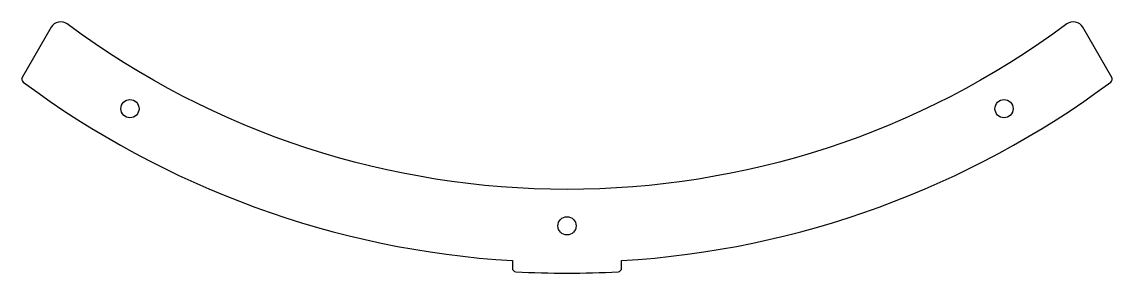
# Model space of a CAD drawing. Extents: x -150 to 150, y -203 to -134.
import ezdxf

# ---------------------------------------------------------------- set-up
doc = ezdxf.new("R2010")
doc.units = 0

msp = doc.modelspace()

# ---------------------------------------------------------------- linework, layer by layer
at = {"layer": '1'}
msp.add_lwpolyline([(149.56, -149.23), (141.62, -135.48, 0.448529), (137.23, -134.57, -0.331014), (-137.23, -134.57, 0.448529), (-141.62, -135.48), (-149.56, -149.23, 0.380534), (-149.29, -150.53, 0.146), (-15, -199.55), (-15, -201.61, 0.398025), (-14.06, -202.6, 0.0278), (14.06, -202.6, 0.398025), (15, -201.61), (15, -199.55, 0.146), (149.29, -150.53, 0.380534)], format="xyb", close=True, dxfattribs=at)
for centre in [(-120, -157.84), (120, -157.84), (0, -190)]:
    msp.add_circle(centre, 2.5, dxfattribs=at)

doc.saveas('drawing.dxf')
